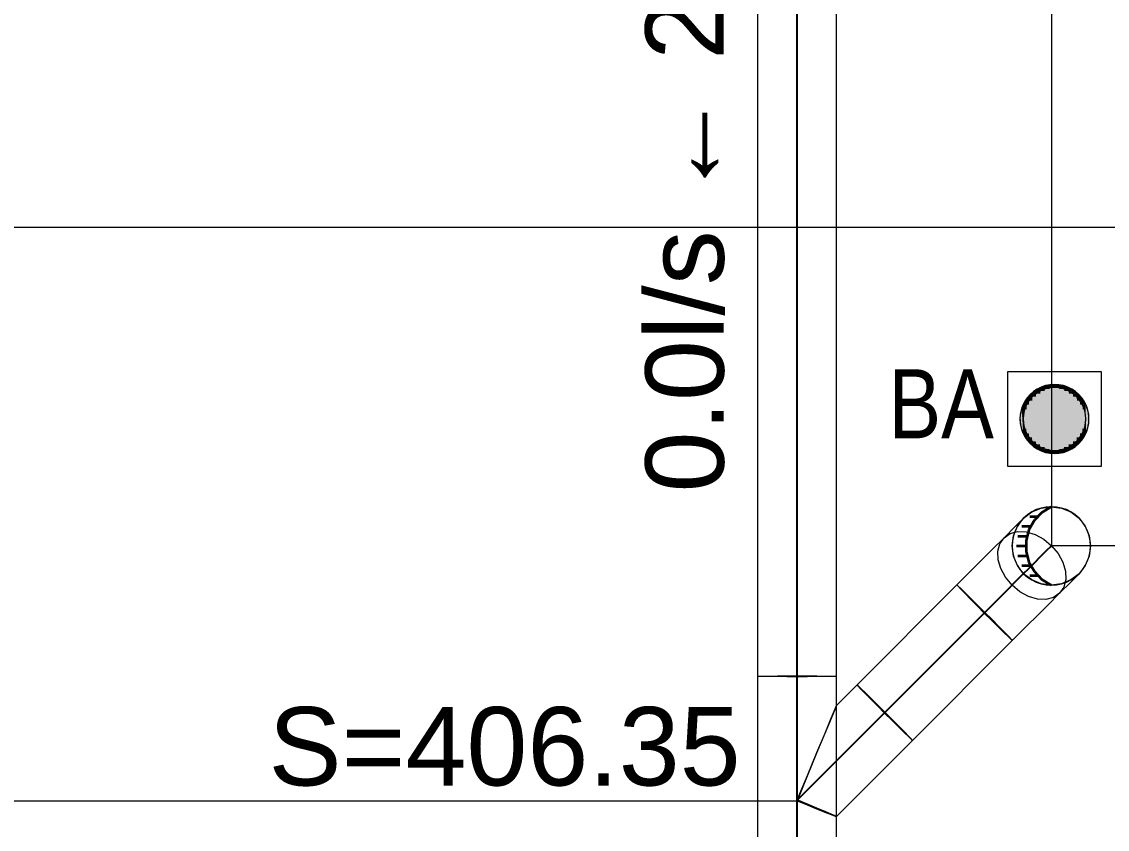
# Model space of a CAD drawing. Extents: x -1 to 1342, y -35 to 723.
# Drawn here: x 442.32 to 476.92, y 421.86 to 447.58 of the extents above; entities that cross this region are included whole.
import ezdxf
from ezdxf.lldxf.tags import DXFTag

# ---------------------------------------------------------------- set-up
doc = ezdxf.new("R2010")
doc.units = 0
doc.layers.get('0').update_dxf_attribs({"lineweight": 18})
for name, color, linetype, lineweight in [('-1._UG_3_027 Oberhalb Neu', 7, 'Continuous', 25), ('-1._UG_3_320 Sanitär Neu', 7, 'Continuous', 25), ('-1._UG_3_322 Sanitär Beschriftung', 7, 'Continuous', 25)]:
    doc.layers.add(name, color=color, linetype=linetype, lineweight=lineweight)
for name, color, linetype, lineweight, true_color in [('S_Schmutzwasser', 7, 'Continuous', 18, 0xcc6600), ('S_Schmutzwasser@DELETE-EINSTRICH', 7, 'Continuous', 18, 0xcc6600), ('S_T_Text_Grundleitungen', 2, 'Continuous', 18, 0xffff00), ('X_Mass', 7, 'Continuous', 18, 0x0080ff)]:
    doc.layers.add(name, color=color, linetype=linetype, lineweight=lineweight, true_color=true_color)
doc.styles.get("Standard").update_dxf_attribs({"font": 'arial.ttf'})
tags = doc.linetypes.add('Strichpunkt 6_2_2mm Schnitt', pattern=[0.5, 0.3, -0.1, 0, -0.1]).pattern_tags.tags
tags[10:11] = [DXFTag(74, 4), DXFTag(75, 0), DXFTag(340, '0'), DXFTag(46, 1.0), DXFTag(50, 0.0), DXFTag(44, 0.0), DXFTag(45, 0.0)]
tags[8:9] = [DXFTag(74, 4), DXFTag(75, 0), DXFTag(340, '0'), DXFTag(46, 1.0), DXFTag(50, 0.0), DXFTag(44, 0.0), DXFTag(45, 0.0)]
tags[6:7] = [DXFTag(74, 4), DXFTag(75, 0), DXFTag(340, '0'), DXFTag(46, 1.0), DXFTag(50, 0.0), DXFTag(44, 0.0), DXFTag(45, 0.0)]
tags[4:5] = [DXFTag(74, 4), DXFTag(75, 0), DXFTag(340, '0'), DXFTag(46, 1.0), DXFTag(50, 0.0), DXFTag(44, 0.0), DXFTag(45, 0.0)]
tags = doc.linetypes.add('STRICHPUNKT2', pattern=[12.7, 6.35, -3.175, 0, -3.175]).pattern_tags.tags
tags[10:11] = [DXFTag(74, 4), DXFTag(75, 0), DXFTag(340, '0'), DXFTag(46, 0.0), DXFTag(50, 0.0), DXFTag(44, 0.0), DXFTag(45, 0.0)]
tags[8:9] = [DXFTag(74, 4), DXFTag(75, 0), DXFTag(340, '0'), DXFTag(46, 0.0), DXFTag(50, 0.0), DXFTag(44, 0.0), DXFTag(45, 0.0)]
tags[6:7] = [DXFTag(74, 4), DXFTag(75, 0), DXFTag(340, '0'), DXFTag(46, 0.0), DXFTag(50, 0.0), DXFTag(44, 0.0), DXFTag(45, 0.0)]
tags[4:5] = [DXFTag(74, 4), DXFTag(75, 0), DXFTag(340, '0'), DXFTag(46, 0.0), DXFTag(50, 0.0), DXFTag(44, 0.0), DXFTag(45, 0.0)]

# ---------------------------------------------------------------- blocks, each defined once
blk = doc.blocks.new('WC mit 9_0 l Spülwassermenge-A0SKLQHBLL', base_point=(473.891, 429.636))
at = {"color": 0, "linetype": 'ByBlock', "lineweight": -2, "ltscale": 0.18}
for p, q in [((474.38, 431.877), (474.257, 431.77)), ((474.516, 431.968), (474.38, 431.877)), ((474.663, 432.041), (474.516, 431.968)), ((474.818, 432.093), (474.663, 432.041)), ((474.978, 432.125), (474.818, 432.093)), ((475.141, 432.136), (474.978, 432.125)), ((475.304, 432.125), (475.141, 432.136)), ((475.465, 432.093), (475.304, 432.125)), ((475.62, 432.041), (475.465, 432.093)), ((475.766, 431.968), (475.62, 432.041)), ((475.902, 431.877), (475.766, 431.968)), ((476.025, 431.77), (475.902, 431.877)), ((474.059, 431.511), (473.986, 431.364)), ((474.15, 431.647), (474.059, 431.511)), ((474.257, 431.77), (474.15, 431.647)), ((476.133, 431.647), (476.025, 431.77)), ((476.224, 431.511), (476.133, 431.647)), ((476.296, 431.364), (476.224, 431.511)), ((473.934, 431.209), (473.902, 431.049)), ((473.986, 431.364), (473.934, 431.209)), ((476.349, 431.209), (476.296, 431.364)), ((476.381, 431.049), (476.349, 431.209)), ((473.902, 431.049), (473.891, 430.886)), ((473.891, 430.886), (473.902, 430.723)), ((476.391, 430.886), (476.381, 431.049)), ((476.381, 430.723), (476.391, 430.886)), ((473.902, 430.723), (473.934, 430.562)), ((473.934, 430.562), (473.986, 430.407)), ((476.296, 430.407), (476.349, 430.562)), ((476.349, 430.562), (476.381, 430.723)), ((473.986, 430.407), (474.059, 430.261)), ((474.059, 430.261), (474.15, 430.125)), ((474.15, 430.125), (474.257, 430.002)), ((476.025, 430.002), (476.133, 430.125)), ((476.133, 430.125), (476.224, 430.261)), ((476.224, 430.261), (476.296, 430.407)), ((474.257, 430.002), (474.38, 429.894)), ((474.38, 429.894), (474.516, 429.803)), ((474.516, 429.803), (474.663, 429.731)), ((475.62, 429.731), (475.766, 429.803)), ((475.766, 429.803), (475.902, 429.894)), ((475.902, 429.894), (476.025, 430.002)), ((474.663, 429.731), (474.818, 429.678)), ((474.818, 429.678), (474.978, 429.646)), ((474.978, 429.646), (475.141, 429.636)), ((475.141, 429.636), (475.304, 429.646)), ((475.304, 429.646), (475.465, 429.678)), ((475.465, 429.678), (475.62, 429.731))]:
    blk.add_line(p, q, dxfattribs=at)
blk = doc.blocks.new('Abwasserleitung-A0SKLQK5LL', base_point=(467.04, 422.785))
at = {"color": 0, "linetype": 'ByBlock', "lineweight": -2, "ltscale": 0.18}
blk.add_line((474.257, 430.002), (467.04, 422.785), dxfattribs=at)
blk = doc.blocks.new('Abwasserleitung-A0SKLQMLLL', base_point=(467.04, 422.785))
at = {"color": 0, "linetype": 'ByBlock', "lineweight": -2, "ltscale": 0.18}
blk.add_line((467.04, 471.778), (467.04, 422.785), dxfattribs=at)
blk = doc.blocks.new('Abwasserleitung-A0SKLQMNLL', base_point=(467.04, 387.127))
at = {"color": 0, "linetype": 'ByBlock', "lineweight": -2, "ltscale": 0.18}
blk.add_line((467.04, 422.785), (467.04, 387.127), dxfattribs=at)
blk = doc.blocks.new('Distributor Abwasserleitung-A0SKLQMPLL', base_point=(466.665, 422.035))
at = {"color": 0, "lineweight": 13}
blk.add_line((467.04, 422.785), (467.04, 422.785), dxfattribs=at)
blk = doc.blocks.new('Abzweig 45°-A0SKLQOHLL', base_point=(465.79, 420.822))
at = {"color": 0, "linetype": 'ByBlock', "lineweight": -2, "ltscale": 0.18}
for p, q in [((465.79, 426.735), (465.834, 426.738)), ((465.831, 426.731), (465.79, 426.735)), ((465.79, 420.835), (465.79, 426.734)), ((465.955, 426.728), (465.831, 426.731)), ((465.834, 426.738), (465.96, 426.741)), ((466.153, 426.726), (465.955, 426.728)), ((465.96, 426.741), (466.16, 426.743)), ((466.411, 426.724), (466.153, 426.726)), ((466.16, 426.743), (466.42, 426.745)), ((466.712, 426.722), (466.411, 426.724)), ((466.42, 426.745), (466.722, 426.747)), ((467.035, 426.722), (466.712, 426.722)), ((466.722, 426.747), (467.045, 426.747)), ((467.359, 426.722), (467.035, 426.722)), ((467.045, 426.747), (467.369, 426.747)), ((467.661, 426.724), (467.359, 426.722)), ((467.369, 426.747), (467.67, 426.745)), ((467.92, 426.726), (467.661, 426.724)), ((467.67, 426.745), (467.928, 426.743)), ((468.12, 426.728), (467.92, 426.726)), ((467.928, 426.743), (468.125, 426.741)), ((468.246, 426.731), (468.12, 426.728)), ((468.125, 426.741), (468.249, 426.738)), ((468.29, 426.734), (468.246, 426.731)), ((468.249, 426.738), (468.29, 426.734)), ((468.29, 420.835), (468.29, 426.734)), ((468.29, 425.802), (468.949, 426.461)), ((468.949, 426.461), (468.978, 426.428)), ((468.981, 426.434), (468.949, 426.461)), ((468.978, 426.428), (469.065, 426.337)), ((469.07, 426.349), (468.981, 426.434)), ((469.065, 426.337), (469.205, 426.194)), ((469.212, 426.211), (469.07, 426.349)), ((469.205, 426.194), (469.387, 426.009)), ((469.396, 426.03), (469.212, 426.211)), ((469.387, 426.009), (469.599, 425.794)), ((469.609, 425.818), (469.396, 426.03)), ((468.246, 425.696), (468.12, 425.392)), ((468.125, 425.404), (468.249, 425.703)), ((468.29, 425.802), (468.246, 425.696)), ((468.249, 425.703), (468.29, 425.802)), ((469.599, 425.794), (469.828, 425.565)), ((469.838, 425.59), (469.609, 425.818)), ((468.12, 425.392), (467.92, 424.91)), ((467.928, 424.927), (468.125, 425.404)), ((469.828, 425.565), (470.057, 425.337)), ((470.067, 425.361), (469.838, 425.59)), ((470.057, 425.337), (470.271, 425.125)), ((470.28, 425.146), (470.067, 425.361)), ((467.92, 424.91), (467.661, 424.283)), ((467.67, 424.304), (467.928, 424.927)), ((470.271, 425.125), (470.455, 424.944)), ((470.462, 424.961), (470.28, 425.146)), ((470.455, 424.944), (470.596, 424.806)), ((470.601, 424.818), (470.462, 424.961)), ((468.29, 422.267), (470.717, 424.694)), ((470.596, 424.806), (470.686, 424.72)), ((470.688, 424.727), (470.601, 424.818)), ((470.686, 424.72), (470.717, 424.694)), ((470.717, 424.694), (470.688, 424.727)), ((467.661, 424.283), (467.359, 423.554)), ((467.369, 423.578), (467.67, 424.304)), ((467.359, 423.554), (467.035, 422.772)), ((467.045, 422.797), (467.369, 423.578)), ((467.035, 422.772), (467.359, 422.639)), ((467.369, 422.663), (467.045, 422.797)), ((467.359, 422.639), (467.661, 422.515)), ((467.67, 422.537), (467.369, 422.663)), ((467.661, 422.515), (467.92, 422.41)), ((467.928, 422.427), (467.67, 422.537)), ((467.92, 422.41), (468.12, 422.33)), ((468.125, 422.343), (467.928, 422.427)), ((468.12, 422.33), (468.246, 422.281)), ((468.249, 422.288), (468.125, 422.343)), ((468.246, 422.281), (468.29, 422.267)), ((468.29, 422.267), (468.249, 422.288)), ((465.79, 420.835), (465.834, 420.838)), ((465.831, 420.832), (465.79, 420.835)), ((465.955, 420.829), (465.831, 420.832)), ((465.834, 420.838), (465.96, 420.841)), ((466.153, 420.826), (465.955, 420.829)), ((465.96, 420.841), (466.16, 420.844)), ((466.411, 420.824), (466.153, 420.826)), ((466.16, 420.844), (466.42, 420.846)), ((466.712, 420.823), (466.411, 420.824)), ((466.42, 420.846), (466.722, 420.847)), ((467.035, 420.822), (466.712, 420.823)), ((466.722, 420.847), (467.045, 420.847)), ((467.359, 420.823), (467.035, 420.822)), ((467.045, 420.847), (467.369, 420.847)), ((467.661, 420.824), (467.359, 420.823)), ((467.369, 420.847), (467.67, 420.846)), ((467.92, 420.826), (467.661, 420.824)), ((467.67, 420.846), (467.928, 420.844)), ((468.12, 420.828), (467.92, 420.826)), ((467.928, 420.844), (468.125, 420.841)), ((468.246, 420.831), (468.12, 420.828)), ((468.125, 420.841), (468.249, 420.838)), ((468.29, 420.835), (468.246, 420.831)), ((468.249, 420.838), (468.29, 420.835))]:
    blk.add_line(p, q, dxfattribs=at)
at = {"color": 0, "linetype": 'STRICHPUNKT2', "lineweight": 25, "ltscale": 0.25}
for p, q in [((467.04, 420.835), (467.04, 426.734)), ((467.04, 422.785), (469.833, 425.577))]:
    blk.add_line(p, q, dxfattribs=at)
blk = doc.blocks.new('Rohr-A0SKLQOJLL', base_point=(465.79, 426.722))
at = {"color": 0, "linetype": 'ByBlock', "lineweight": -2, "ltscale": 0.18}
for p, q in [((465.79, 470.019), (465.833, 470.023)), ((465.833, 470.016), (465.79, 470.019)), ((465.79, 426.734), (465.79, 470.019)), ((465.833, 470.023), (465.958, 470.026)), ((465.958, 470.013), (465.833, 470.016)), ((465.958, 470.026), (466.156, 470.028)), ((466.156, 470.011), (465.958, 470.013)), ((466.156, 470.028), (466.415, 470.03)), ((466.415, 470.009), (466.156, 470.011)), ((466.415, 470.03), (466.717, 470.031)), ((466.717, 470.007), (466.415, 470.009)), ((466.717, 470.031), (467.04, 470.032)), ((467.04, 470.007), (466.717, 470.007)), ((467.04, 470.032), (467.364, 470.031)), ((467.364, 470.007), (467.04, 470.007)), ((467.364, 470.031), (467.665, 470.03)), ((467.665, 470.009), (467.364, 470.007)), ((467.665, 470.03), (467.924, 470.028)), ((467.924, 470.011), (467.665, 470.009)), ((467.924, 470.028), (468.123, 470.026)), ((468.123, 470.013), (467.924, 470.011)), ((468.123, 470.026), (468.248, 470.023)), ((468.248, 470.016), (468.123, 470.013)), ((468.248, 470.023), (468.29, 470.019)), ((468.29, 470.019), (468.248, 470.016)), ((468.29, 426.734), (468.29, 470.019)), ((465.79, 426.734), (465.833, 426.738)), ((465.833, 426.731), (465.79, 426.734)), ((465.833, 426.738), (465.958, 426.741)), ((465.958, 426.728), (465.833, 426.731)), ((465.958, 426.741), (466.156, 426.743)), ((466.156, 426.726), (465.958, 426.728)), ((466.156, 426.743), (466.415, 426.745)), ((466.415, 426.724), (466.156, 426.726)), ((466.415, 426.745), (466.717, 426.747)), ((466.717, 426.722), (466.415, 426.724)), ((466.717, 426.747), (467.04, 426.747)), ((467.04, 426.722), (466.717, 426.722)), ((467.04, 426.747), (467.364, 426.747)), ((467.364, 426.722), (467.04, 426.722)), ((467.364, 426.747), (467.665, 426.745)), ((467.665, 426.724), (467.364, 426.722)), ((467.665, 426.745), (467.924, 426.743)), ((467.924, 426.726), (467.665, 426.724)), ((467.924, 426.743), (468.123, 426.741)), ((468.123, 426.728), (467.924, 426.726)), ((468.123, 426.741), (468.248, 426.738)), ((468.248, 426.731), (468.123, 426.728)), ((468.248, 426.738), (468.29, 426.734)), ((468.29, 426.734), (468.248, 426.731))]:
    blk.add_line(p, q, dxfattribs=at)
at = {"color": 0, "linetype": 'STRICHPUNKT2', "lineweight": 25, "ltscale": 0.25}
blk.add_line((467.04, 426.734), (467.04, 470.019), dxfattribs=at)
blk = doc.blocks.new('Rohr-A0SKLQOLLL', base_point=(468.949, 424.694))
at = {"color": 0, "linetype": 'ByBlock', "lineweight": -2, "ltscale": 0.18}
for p, q in [((468.949, 426.461), (472.13, 429.642)), ((472.158, 429.61), (472.13, 429.642)), ((472.13, 429.642), (472.162, 429.614)), ((472.244, 429.519), (472.158, 429.61)), ((472.162, 429.614), (472.253, 429.528)), ((472.382, 429.377), (472.244, 429.519)), ((472.253, 429.528), (472.395, 429.389)), ((472.564, 429.192), (472.382, 429.377)), ((472.395, 429.389), (472.579, 429.208)), ((472.776, 428.978), (472.564, 429.192)), ((472.579, 429.208), (472.793, 428.995)), ((473.005, 428.749), (472.776, 428.978)), ((472.793, 428.995), (473.023, 428.767)), ((473.234, 428.521), (473.005, 428.749)), ((473.023, 428.767), (473.251, 428.538)), ((473.448, 428.309), (473.234, 428.521)), ((473.251, 428.538), (473.463, 428.324)), ((473.632, 428.127), (473.448, 428.309)), ((473.463, 428.324), (473.645, 428.139)), ((473.775, 427.988), (473.632, 428.127)), ((473.645, 428.139), (473.784, 427.997)), ((470.717, 424.694), (473.898, 427.874)), ((473.865, 427.902), (473.775, 427.988)), ((473.784, 427.997), (473.87, 427.907)), ((473.898, 427.874), (473.865, 427.902)), ((473.87, 427.907), (473.898, 427.874)), ((468.977, 426.429), (468.949, 426.461)), ((468.949, 426.461), (468.982, 426.434)), ((469.063, 426.339), (468.977, 426.429)), ((468.982, 426.434), (469.072, 426.347)), ((469.202, 426.196), (469.063, 426.339)), ((469.072, 426.347), (469.214, 426.209)), ((469.384, 426.012), (469.202, 426.196)), ((469.214, 426.209), (469.399, 426.027)), ((469.596, 425.798), (469.384, 426.012)), ((469.399, 426.027), (469.613, 425.815)), ((469.824, 425.569), (469.596, 425.798)), ((469.613, 425.815), (469.842, 425.586)), ((470.053, 425.34), (469.824, 425.569)), ((469.842, 425.586), (470.071, 425.357)), ((470.268, 425.128), (470.053, 425.34)), ((470.071, 425.357), (470.283, 425.143)), ((470.452, 424.946), (470.268, 425.128)), ((470.283, 425.143), (470.465, 424.959)), ((470.594, 424.808), (470.452, 424.946)), ((470.465, 424.959), (470.603, 424.816)), ((470.685, 424.721), (470.594, 424.808)), ((470.603, 424.816), (470.689, 424.726)), ((470.717, 424.694), (470.685, 424.721)), ((470.689, 424.726), (470.717, 424.694))]:
    blk.add_line(p, q, dxfattribs=at)
at = {"color": 0, "linetype": 'STRICHPUNKT2', "lineweight": 25, "ltscale": 0.25}
blk.add_line((469.833, 425.577), (473.014, 428.758), dxfattribs=at)
blk = doc.blocks.new('Bogen 45°-A0SKLQP9LL', base_point=(472.13, 427.874))
at = {"color": 0, "linetype": 'ByBlock', "lineweight": -2, "ltscale": 0.18}
for p, q in [((473.27, 430.782), (473.636, 431.148)), ((473.503, 430.955), (473.636, 431.148)), ((473.636, 431.148), (473.828, 431.28)), ((473.828, 431.28), (474.068, 431.344)), ((474.068, 431.344), (474.339, 431.333)), ((474.339, 431.333), (474.622, 431.25)), ((474.622, 431.25), (474.898, 431.1)), ((473.44, 430.715), (473.503, 430.955)), ((474.898, 431.1), (475.148, 430.892)), ((475.148, 430.892), (475.355, 430.642)), ((472.877, 430.39), (473.088, 430.601)), ((473.088, 430.601), (473.27, 430.782)), ((473.45, 430.445), (473.44, 430.715)), ((475.355, 430.642), (475.505, 430.366)), ((472.13, 429.642), (472.65, 430.162)), ((472.65, 430.162), (472.877, 430.39)), ((473.534, 430.162), (473.45, 430.445)), ((473.684, 429.886), (473.534, 430.162)), ((475.505, 430.366), (475.589, 430.083)), ((473.891, 429.636), (473.684, 429.886)), ((475.599, 429.813), (475.536, 429.573)), ((475.589, 430.083), (475.599, 429.813)), ((472.158, 429.61), (472.13, 429.642)), ((472.13, 429.642), (472.162, 429.614)), ((472.244, 429.519), (472.158, 429.61)), ((472.162, 429.614), (472.253, 429.528)), ((472.382, 429.377), (472.244, 429.519)), ((472.253, 429.528), (472.395, 429.389)), ((474.142, 429.429), (473.891, 429.636)), ((474.418, 429.278), (474.142, 429.429)), ((475.536, 429.573), (475.403, 429.38)), ((472.564, 429.192), (472.382, 429.377)), ((472.395, 429.389), (472.579, 429.208)), ((472.776, 428.978), (472.564, 429.192)), ((472.579, 429.208), (472.793, 428.995)), ((474.7, 429.195), (474.418, 429.278)), ((474.971, 429.184), (474.7, 429.195)), ((475.211, 429.248), (474.971, 429.184)), ((475.037, 429.014), (475.403, 429.38)), ((475.403, 429.38), (475.211, 429.248)), ((473.005, 428.749), (472.776, 428.978)), ((472.793, 428.995), (473.023, 428.767)), ((473.234, 428.521), (473.005, 428.749)), ((473.023, 428.767), (473.251, 428.538)), ((474.645, 428.622), (474.856, 428.833)), ((474.856, 428.833), (475.037, 429.014)), ((473.448, 428.309), (473.234, 428.521)), ((473.251, 428.538), (473.463, 428.324)), ((473.898, 427.874), (474.418, 428.395)), ((474.418, 428.395), (474.645, 428.622)), ((473.632, 428.127), (473.448, 428.309)), ((473.463, 428.324), (473.645, 428.139)), ((473.775, 427.988), (473.632, 428.127)), ((473.645, 428.139), (473.784, 427.997)), ((473.865, 427.902), (473.775, 427.988)), ((473.784, 427.997), (473.87, 427.907)), ((473.898, 427.874), (473.865, 427.902)), ((473.87, 427.907), (473.898, 427.874))]:
    blk.add_line(p, q, dxfattribs=at)
at = {"color": 0, "linetype": 'STRICHPUNKT2', "lineweight": 25, "ltscale": 0.25}
for p, q in [((474.153, 429.898), (474.52, 430.264)), ((473.972, 429.717), (474.153, 429.898)), ((473.534, 429.279), (473.761, 429.506)), ((473.761, 429.506), (473.972, 429.717)), ((473.014, 428.758), (473.534, 429.279))]:
    blk.add_line(p, q, dxfattribs=at)
blk = doc.blocks.new('Bogen 45°-A0SKLQPBLL', base_point=(473.44, 429.184))
at = {"color": 0, "linetype": 'ByBlock', "lineweight": -2, "ltscale": 0.18}
for p, q in [((474.257, 431.77), (474.516, 431.968)), ((474.516, 431.968), (474.818, 432.093)), ((474.818, 432.093), (475.141, 432.136)), ((475.141, 432.136), (475.465, 432.093)), ((475.465, 432.093), (475.766, 431.968)), ((475.766, 431.968), (476.025, 431.77)), ((473.636, 431.148), (474.002, 431.514)), ((473.934, 431.209), (474.059, 431.511)), ((474.002, 431.514), (474.141, 431.653)), ((474.059, 431.511), (474.257, 431.77)), ((474.141, 431.653), (474.228, 431.74)), ((474.228, 431.74), (474.257, 431.77)), ((476.025, 431.77), (476.224, 431.511)), ((476.224, 431.511), (476.349, 431.209)), ((473.503, 430.955), (473.636, 431.148)), ((473.636, 431.148), (473.828, 431.28)), ((473.828, 431.28), (474.068, 431.343)), ((473.891, 430.886), (473.934, 431.209)), ((474.068, 431.343), (474.339, 431.333)), ((474.339, 431.333), (474.621, 431.25)), ((474.621, 431.25), (474.897, 431.099)), ((476.349, 431.209), (476.391, 430.886)), ((473.44, 430.715), (473.503, 430.955)), ((473.934, 430.562), (473.891, 430.886)), ((474.897, 431.099), (475.148, 430.892)), ((475.148, 430.892), (475.355, 430.642)), ((476.391, 430.886), (476.349, 430.562)), ((473.45, 430.445), (473.44, 430.715)), ((474.059, 430.261), (473.934, 430.562)), ((475.355, 430.642), (475.505, 430.366)), ((476.349, 430.562), (476.224, 430.261)), ((473.534, 430.162), (473.45, 430.445)), ((473.684, 429.886), (473.534, 430.162)), ((474.257, 430.002), (474.059, 430.261)), ((475.505, 430.366), (475.589, 430.083)), ((476.224, 430.261), (476.025, 430.002)), ((473.891, 429.636), (473.684, 429.886)), ((474.516, 429.803), (474.257, 430.002)), ((474.818, 429.678), (474.516, 429.803)), ((475.766, 429.803), (475.465, 429.678)), ((475.599, 429.812), (475.536, 429.573)), ((475.589, 430.083), (475.599, 429.812)), ((476.025, 430.002), (475.766, 429.803)), ((475.769, 429.746), (475.908, 429.885)), ((475.908, 429.885), (475.995, 429.972)), ((475.995, 429.972), (476.025, 430.002)), ((474.141, 429.428), (473.891, 429.636)), ((474.417, 429.278), (474.141, 429.428)), ((475.141, 429.636), (474.818, 429.678)), ((475.465, 429.678), (475.141, 429.636)), ((475.403, 429.38), (475.769, 429.746)), ((475.536, 429.573), (475.403, 429.38)), ((474.7, 429.195), (474.417, 429.278)), ((474.971, 429.184), (474.7, 429.195)), ((475.211, 429.248), (474.971, 429.184)), ((475.403, 429.38), (475.211, 429.248))]:
    blk.add_line(p, q, dxfattribs=at)
at = {"color": 0, "lineweight": 35}
for p, q in [((474.843, 431.954), (474.6, 431.703)), ((475.141, 432.136), (474.843, 431.954)), ((474.199, 431.511), (474.48, 431.511)), ((474.6, 431.703), (474.429, 431.399)), ((474.455, 431.823), (474.701, 431.823)), ((474.072, 431.198), (474.365, 431.198)), ((474.429, 431.399), (474.34, 431.061)), ((474.032, 430.886), (474.329, 430.886)), ((474.34, 431.061), (474.34, 430.711)), ((474.072, 430.573), (474.365, 430.573)), ((474.34, 430.711), (474.429, 430.373)), ((474.199, 430.261), (474.48, 430.261)), ((474.429, 430.373), (474.6, 430.069)), ((474.455, 429.948), (474.701, 429.948)), ((474.6, 430.069), (474.843, 429.817)), ((474.843, 429.817), (475.141, 429.636))]:
    blk.add_line(p, q, dxfattribs=at)
at = {"color": 0, "linetype": 'STRICHPUNKT2', "lineweight": 25, "ltscale": 0.25}
for p, q in [((475.024, 430.769), (475.112, 430.856)), ((475.112, 430.856), (475.141, 430.886)), ((475.141, 430.886), (475.141, 430.886)), ((474.519, 430.264), (474.886, 430.63)), ((474.886, 430.63), (475.024, 430.769))]:
    blk.add_line(p, q, dxfattribs=at)
blk = doc.blocks.new('Maß-A0SKLQPHLL', base_point=(181.65, 389.956))
at = {"color": 0, "linetype": 'ByBlock', "lineweight": -2, "ltscale": 0.18}
blk.add_line((475.148, 516.628), (475.148, 430.892), dxfattribs=at)
blk = doc.blocks.new('Maß-A0SKLQPLLL', base_point=(467.04, 245.299))
at = {"color": 0, "linetype": 'ByBlock', "lineweight": -2, "ltscale": 0.18}
blk.add_line((600.141, 430.892), (475.148, 430.892), dxfattribs=at)
blk = doc.blocks.new('Maß-A0SKLQPTLL', base_point=(433.808, 293.584))
at = {"color": 0, "linetype": 'ByBlock', "lineweight": -2, "ltscale": 0.18}
blk.add_line((435.141, 422.772), (467.035, 422.772), dxfattribs=at)
blk = doc.blocks.new('Referenz-A0SKLQRXLL', base_point=(5, 5))
at = {"layer": '-1._UG_3_027 Oberhalb Neu', "color": 0, "linetype": 'Strichpunkt 6_2_2mm Schnitt', "lineweight": 13, "ltscale": 16.9}
blk.add_line((721.341, 441.028), (284.841, 441.028), dxfattribs=at)
at = {"layer": '-1._UG_3_320 Sanitär Neu', "color": 0, "lineweight": 13}
for p, q in [((473.741, 436.428), (473.741, 433.428)), ((476.741, 436.428), (473.741, 436.428)), ((476.741, 433.428), (476.741, 436.428)), ((474.375, 435.428), (474.262, 435.428)), ((474.375, 434.428), (474.262, 434.428)), ((473.741, 433.428), (476.741, 433.428))]:
    blk.add_line(p, q, dxfattribs=at)
at = {"layer": '-1._UG_3_320 Sanitär Neu', "color": 0, "linetype": 'Continuous', "lineweight": 13, "ltscale": 16.9}
for p, q in [((474.957, 435.991), (474.82, 435.944)), ((475.098, 436.019), (474.957, 435.991)), ((475.241, 436.028), (475.098, 436.019)), ((475.385, 436.019), (475.241, 436.028)), ((475.526, 435.991), (475.385, 436.019)), ((475.662, 435.944), (475.526, 435.991)), ((474.463, 435.706), (474.369, 435.598)), ((474.572, 435.801), (474.463, 435.706)), ((474.633, 435.722), (474.534, 435.635)), ((474.691, 435.881), (474.572, 435.801)), ((474.741, 435.794), (474.633, 435.722)), ((474.82, 435.944), (474.691, 435.881)), ((474.859, 435.852), (474.741, 435.794)), ((474.982, 435.894), (474.859, 435.852)), ((475.111, 435.92), (474.982, 435.894)), ((475.241, 435.928), (475.111, 435.92)), ((475.372, 435.92), (475.241, 435.928)), ((475.5, 435.894), (475.372, 435.92)), ((475.624, 435.852), (475.5, 435.894)), ((475.741, 435.794), (475.624, 435.852)), ((475.791, 435.881), (475.662, 435.944)), ((475.85, 435.722), (475.741, 435.794)), ((475.911, 435.801), (475.791, 435.881)), ((475.948, 435.635), (475.85, 435.722)), ((476.019, 435.706), (475.911, 435.801)), ((476.114, 435.598), (476.019, 435.706)), ((474.225, 435.349), (474.179, 435.213)), ((474.289, 435.478), (474.225, 435.349)), ((474.317, 435.311), (474.275, 435.187)), ((474.369, 435.598), (474.289, 435.478)), ((474.375, 435.428), (474.317, 435.311)), ((474.448, 435.537), (474.375, 435.428)), ((474.534, 435.635), (474.448, 435.537)), ((476.035, 435.537), (475.948, 435.635)), ((476.107, 435.428), (476.035, 435.537)), ((476.165, 435.311), (476.107, 435.428)), ((476.194, 435.478), (476.114, 435.598)), ((476.207, 435.187), (476.165, 435.311)), ((476.258, 435.349), (476.194, 435.478)), ((476.304, 435.213), (476.258, 435.349)), ((474.151, 435.072), (474.141, 434.928)), ((474.179, 435.213), (474.151, 435.072)), ((474.25, 435.059), (474.241, 434.928)), ((474.275, 435.187), (474.25, 435.059)), ((476.233, 435.059), (476.207, 435.187)), ((476.241, 434.928), (476.233, 435.059)), ((476.332, 435.072), (476.304, 435.213)), ((476.341, 434.928), (476.332, 435.072)), ((474.141, 434.928), (474.151, 434.785)), ((474.151, 434.785), (474.179, 434.644)), ((474.179, 434.644), (474.225, 434.507)), ((474.241, 434.928), (474.25, 434.798)), ((474.25, 434.798), (474.275, 434.669)), ((474.275, 434.669), (474.317, 434.546)), ((476.165, 434.546), (476.207, 434.669)), ((476.207, 434.669), (476.233, 434.798)), ((476.233, 434.798), (476.241, 434.928)), ((476.258, 434.507), (476.304, 434.644)), ((476.304, 434.644), (476.332, 434.785)), ((476.332, 434.785), (476.341, 434.928)), ((474.225, 434.507), (474.289, 434.378)), ((474.289, 434.378), (474.369, 434.259)), ((474.317, 434.546), (474.375, 434.428)), ((474.369, 434.259), (474.463, 434.15)), ((474.375, 434.428), (474.448, 434.319)), ((474.448, 434.319), (474.534, 434.221)), ((475.948, 434.221), (476.035, 434.319)), ((476.019, 434.15), (476.114, 434.259)), ((476.035, 434.319), (476.107, 434.428)), ((476.107, 434.428), (476.165, 434.546)), ((476.114, 434.259), (476.194, 434.378)), ((476.194, 434.378), (476.258, 434.507)), ((474.463, 434.15), (474.572, 434.056)), ((474.534, 434.221), (474.633, 434.135)), ((474.572, 434.056), (474.691, 433.976)), ((474.633, 434.135), (474.741, 434.062)), ((474.691, 433.976), (474.82, 433.912)), ((474.741, 434.062), (474.859, 434.004)), ((474.82, 433.912), (474.957, 433.866)), ((474.859, 434.004), (474.982, 433.962)), ((474.982, 433.962), (475.111, 433.937)), ((475.111, 433.937), (475.241, 433.928)), ((475.241, 433.928), (475.372, 433.937)), ((475.372, 433.937), (475.5, 433.962)), ((475.5, 433.962), (475.624, 434.004)), ((475.526, 433.866), (475.662, 433.912)), ((475.624, 434.004), (475.741, 434.062)), ((475.662, 433.912), (475.791, 433.976)), ((475.741, 434.062), (475.85, 434.135)), ((475.791, 433.976), (475.911, 434.056)), ((475.85, 434.135), (475.948, 434.221)), ((475.911, 434.056), (476.019, 434.15)), ((474.957, 433.866), (475.098, 433.838)), ((475.098, 433.838), (475.241, 433.828)), ((475.241, 433.828), (475.385, 433.838)), ((475.385, 433.838), (475.526, 433.866))]:
    blk.add_line(p, q, dxfattribs=at)
at = {"layer": '-1._UG_3_320 Sanitär Neu', "color": 0, "linetype": 'Continuous', "lineweight": 0, "ltscale": 0.0169}
for points in [[(474.901, 435.974), (474.932, 435.974), (474.932, 435.982)], [(474.932, 435.982), (475.069, 435.982), (475.069, 436.015)], [(474.932, 435.912), (475.069, 435.912), (474.932, 435.982)], [(475.069, 435.912), (475.069, 435.982), (474.932, 435.982)], [(475.069, 436.015), (475.085, 436.015), (475.085, 436.016)], [(475.069, 435.916), (475.085, 435.916), (475.069, 436.015)], [(475.085, 435.916), (475.085, 436.015), (475.069, 436.015)], [(475.085, 436.016), (475.241, 436.016), (475.241, 436.028)], [(475.085, 435.928), (475.241, 435.928), (475.085, 436.016)], [(475.241, 435.928), (475.241, 436.016), (475.085, 436.016)], [(475.241, 435.928), (475.381, 435.928), (475.241, 436.028)], [(475.258, 436.016), (475.398, 436.016), (475.241, 436.028)], [(475.398, 435.916), (475.398, 436.016), (475.258, 436.016)], [(475.398, 435.916), (475.413, 435.916), (475.398, 436.016)], [(475.398, 436.015), (475.413, 436.015), (475.398, 436.016)], [(475.413, 435.912), (475.413, 436.015), (475.398, 436.015)], [(475.413, 435.912), (475.517, 435.912), (475.413, 436.015)], [(475.447, 435.982), (475.55, 435.982), (475.413, 436.015)], [(475.55, 435.879), (475.55, 435.982), (475.447, 435.982)], [(475.55, 435.879), (475.578, 435.879), (475.55, 435.982)], [(475.552, 435.974), (475.581, 435.974), (475.55, 435.982)], [(474.351, 435.575), (474.432, 435.575), (474.432, 435.67)], [(474.432, 435.67), (474.463, 435.67), (474.463, 435.706)], [(474.432, 435.553), (474.463, 435.553), (474.432, 435.67)], [(474.463, 435.553), (474.463, 435.67), (474.432, 435.67)], [(474.463, 435.706), (474.534, 435.706), (474.534, 435.766)], [(474.463, 435.635), (474.534, 435.635), (474.463, 435.706)], [(474.534, 435.635), (474.534, 435.706), (474.463, 435.706)], [(474.534, 435.766), (474.595, 435.766), (474.595, 435.818)], [(474.534, 435.687), (474.595, 435.687), (474.534, 435.766)], [(474.595, 435.687), (474.595, 435.766), (474.534, 435.766)], [(474.534, 435.635), (474.654, 435.635), (474.654, 435.737)], [(474.534, 435.635), (474.595, 435.687), (474.534, 435.687)], [(474.595, 435.818), (474.654, 435.818), (474.654, 435.854)], [(474.595, 435.737), (474.654, 435.737), (474.595, 435.818)], [(474.654, 435.737), (474.654, 435.818), (474.595, 435.818)], [(474.595, 435.687), (474.654, 435.737), (474.595, 435.737)], [(474.654, 435.854), (474.742, 435.854), (474.742, 435.908)], [(474.654, 435.791), (474.742, 435.791), (474.654, 435.854)], [(474.742, 435.791), (474.742, 435.854), (474.654, 435.854)], [(474.654, 435.737), (474.787, 435.737), (474.787, 435.819)], [(474.654, 435.737), (474.742, 435.791), (474.654, 435.791)], [(474.654, 434.119), (474.781, 434.119), (474.654, 435.737)], [(474.787, 434.037), (474.787, 435.737), (474.654, 435.737)], [(474.742, 435.908), (474.787, 435.908), (474.787, 435.927)], [(474.742, 435.819), (474.787, 435.819), (474.742, 435.908)], [(474.787, 435.819), (474.787, 435.908), (474.742, 435.908)], [(474.742, 435.791), (474.787, 435.819), (474.742, 435.819)], [(474.787, 435.927), (474.901, 435.927), (474.901, 435.974)], [(474.787, 435.866), (474.901, 435.866), (474.787, 435.927)], [(474.901, 435.866), (474.901, 435.927), (474.787, 435.927)], [(474.787, 435.819), (474.932, 435.819), (474.932, 435.879)], [(474.787, 435.819), (474.901, 435.866), (474.787, 435.866)], [(474.787, 434.037), (474.928, 434.037), (474.787, 435.819)], [(474.932, 433.977), (474.932, 435.819), (474.787, 435.819)], [(474.901, 435.879), (474.932, 435.879), (474.901, 435.974)], [(474.932, 435.879), (474.932, 435.974), (474.901, 435.974)], [(474.901, 435.866), (474.932, 435.879), (474.901, 435.879)], [(474.932, 435.879), (475.085, 435.879), (475.085, 435.916)], [(474.932, 435.879), (475.069, 435.912), (474.932, 435.912)], [(474.932, 433.977), (475.082, 433.977), (474.932, 435.879)], [(475.085, 433.941), (475.085, 435.879), (474.932, 435.879)], [(475.069, 435.912), (475.085, 435.916), (475.069, 435.916)], [(475.085, 435.916), (475.241, 435.928), (475.085, 435.928)], [(475.085, 435.916), (475.241, 435.916), (475.241, 435.928)], [(475.085, 433.941), (475.24, 433.941), (475.085, 435.916)], [(475.241, 433.928), (475.241, 435.916), (475.085, 435.916)], [(475.398, 435.916), (475.381, 435.928), (475.241, 435.928)], [(475.241, 433.941), (475.398, 433.941), (475.241, 435.928)], [(475.242, 435.916), (475.398, 435.916), (475.241, 435.928)], [(475.398, 433.941), (475.398, 435.916), (475.242, 435.916)], [(475.413, 435.912), (475.413, 435.916), (475.398, 435.916)], [(475.398, 433.977), (475.55, 433.977), (475.398, 435.916)], [(475.401, 435.879), (475.55, 435.879), (475.398, 435.916)], [(475.55, 433.977), (475.55, 435.879), (475.401, 435.879)], [(475.55, 435.879), (475.517, 435.912), (475.413, 435.912)], [(475.581, 435.866), (475.578, 435.879), (475.55, 435.879)], [(475.55, 434.037), (475.695, 434.037), (475.55, 435.879)], [(475.555, 435.819), (475.695, 435.819), (475.55, 435.879)], [(475.581, 435.866), (475.581, 435.974), (475.552, 435.974)], [(475.695, 434.037), (475.695, 435.819), (475.555, 435.819)], [(475.581, 435.866), (475.661, 435.866), (475.581, 435.974)], [(475.616, 435.927), (475.695, 435.927), (475.581, 435.974)], [(475.695, 435.819), (475.661, 435.866), (475.581, 435.866)], [(475.695, 435.819), (475.695, 435.927), (475.616, 435.927)], [(475.695, 435.819), (475.731, 435.819), (475.695, 435.927)], [(475.702, 435.908), (475.741, 435.908), (475.695, 435.927)], [(475.741, 435.791), (475.731, 435.819), (475.695, 435.819)], [(475.695, 434.119), (475.829, 434.119), (475.695, 435.819)], [(475.702, 435.737), (475.829, 435.737), (475.695, 435.819)], [(475.741, 435.791), (475.741, 435.908), (475.702, 435.908)], [(475.829, 434.119), (475.829, 435.737), (475.702, 435.737)], [(475.741, 435.791), (475.801, 435.791), (475.741, 435.908)], [(475.769, 435.854), (475.829, 435.854), (475.741, 435.908)], [(475.829, 435.737), (475.801, 435.791), (475.741, 435.791)], [(475.829, 435.737), (475.829, 435.854), (475.769, 435.854)], [(475.829, 435.737), (475.87, 435.737), (475.829, 435.854)], [(475.842, 435.818), (475.888, 435.818), (475.829, 435.854)], [(475.888, 435.687), (475.87, 435.737), (475.829, 435.737)], [(475.829, 434.221), (475.948, 434.221), (475.829, 435.737)], [(475.837, 435.635), (475.948, 435.635), (475.829, 435.737)], [(475.888, 435.687), (475.888, 435.818), (475.842, 435.818)], [(475.888, 435.687), (475.931, 435.687), (475.888, 435.818)], [(475.905, 435.766), (475.948, 435.766), (475.888, 435.818)], [(475.948, 435.635), (475.931, 435.687), (475.888, 435.687)], [(475.948, 435.635), (475.948, 435.766), (475.905, 435.766)], [(475.948, 435.635), (475.992, 435.635), (475.948, 435.766)], [(475.968, 435.706), (476.019, 435.706), (475.948, 435.766)], [(476.019, 435.553), (476.019, 435.706), (475.968, 435.706)], [(476.019, 435.553), (476.044, 435.553), (476.019, 435.706)], [(476.025, 435.67), (476.05, 435.67), (476.019, 435.706)], [(476.05, 435.516), (476.05, 435.67), (476.025, 435.67)], [(476.05, 435.516), (476.094, 435.516), (476.05, 435.67)], [(476.077, 435.575), (476.131, 435.575), (476.05, 435.67)], [(474.195, 435.269), (474.244, 435.269), (474.244, 435.386)], [(474.195, 435.268), (474.241, 435.268), (474.241, 435.38)], [(474.241, 435.38), (474.254, 435.38), (474.254, 435.409)], [(474.241, 435.085), (474.254, 435.085), (474.241, 435.38)], [(474.254, 435.085), (474.254, 435.38), (474.241, 435.38)], [(474.244, 435.386), (474.262, 435.386), (474.262, 435.428)], [(474.244, 435.118), (474.262, 435.118), (474.244, 435.386)], [(474.262, 435.118), (474.262, 435.386), (474.244, 435.386)], [(474.254, 435.409), (474.261, 435.409), (474.261, 435.428)], [(474.254, 435.116), (474.261, 435.116), (474.254, 435.409)], [(474.261, 435.116), (474.261, 435.409), (474.254, 435.409)], [(474.261, 435.428), (474.29, 435.428), (474.29, 435.475)], [(474.261, 435.237), (474.29, 435.237), (474.261, 435.428)], [(474.29, 435.237), (474.29, 435.428), (474.261, 435.428)], [(474.262, 435.151), (474.266, 435.151), (474.262, 435.428)], [(474.266, 435.151), (474.266, 435.428), (474.262, 435.428)], [(474.266, 435.294), (474.31, 435.294), (474.266, 435.428)], [(474.31, 435.294), (474.31, 435.428), (474.266, 435.428)], [(474.266, 435.151), (474.31, 435.294), (474.266, 435.294)], [(474.29, 435.475), (474.35, 435.475), (474.35, 435.573)], [(474.29, 435.382), (474.35, 435.382), (474.29, 435.475)], [(474.35, 435.382), (474.35, 435.475), (474.29, 435.475)], [(474.29, 435.237), (474.35, 435.382), (474.29, 435.382)], [(474.29, 435.237), (474.35, 435.237), (474.35, 435.382)], [(474.31, 435.294), (474.375, 435.428), (474.31, 435.428)], [(474.35, 435.573), (474.351, 435.573), (474.351, 435.575)], [(474.35, 435.384), (474.351, 435.384), (474.35, 435.573)], [(474.351, 435.384), (474.351, 435.573), (474.35, 435.573)], [(474.35, 435.382), (474.432, 435.382), (474.432, 435.516)], [(474.35, 435.382), (474.351, 435.384), (474.35, 435.384)], [(474.35, 434.474), (474.422, 434.474), (474.35, 435.382)], [(474.432, 434.34), (474.432, 435.382), (474.35, 435.382)], [(474.351, 435.516), (474.432, 435.516), (474.351, 435.575)], [(474.432, 435.516), (474.432, 435.575), (474.351, 435.575)], [(474.351, 435.384), (474.432, 435.516), (474.351, 435.516)], [(474.432, 435.516), (474.534, 435.516), (474.534, 435.635)], [(474.432, 435.516), (474.463, 435.553), (474.432, 435.553)], [(474.432, 434.34), (474.525, 434.34), (474.432, 435.516)], [(474.534, 434.221), (474.534, 435.516), (474.432, 435.516)], [(474.463, 435.553), (474.534, 435.635), (474.463, 435.635)], [(474.534, 434.221), (474.645, 434.221), (474.534, 435.635)], [(474.654, 434.119), (474.654, 435.635), (474.534, 435.635)], [(475.948, 434.221), (475.948, 435.635), (475.837, 435.635)], [(476.019, 435.553), (475.992, 435.635), (475.948, 435.635)], [(475.948, 434.34), (476.05, 434.34), (475.948, 435.635)], [(475.958, 435.516), (476.05, 435.516), (475.948, 435.635)], [(476.05, 434.34), (476.05, 435.516), (475.958, 435.516)], [(476.05, 435.516), (476.044, 435.553), (476.019, 435.553)], [(476.131, 435.384), (476.094, 435.516), (476.05, 435.516)], [(476.05, 434.474), (476.132, 434.474), (476.05, 435.516)], [(476.061, 435.382), (476.132, 435.382), (476.05, 435.516)], [(476.132, 434.474), (476.132, 435.382), (476.061, 435.382)], [(476.131, 435.384), (476.131, 435.575), (476.077, 435.575)], [(476.131, 435.384), (476.132, 435.384), (476.131, 435.575)], [(476.131, 435.573), (476.132, 435.573), (476.131, 435.575)], [(476.132, 435.382), (476.132, 435.573), (476.131, 435.573)], [(476.132, 435.382), (476.132, 435.384), (476.131, 435.384)], [(476.132, 435.382), (476.166, 435.382), (476.132, 435.573)], [(476.15, 435.475), (476.192, 435.475), (476.132, 435.573)], [(476.192, 435.237), (476.166, 435.382), (476.132, 435.382)], [(476.132, 434.619), (476.192, 434.619), (476.132, 435.382)], [(476.144, 435.237), (476.192, 435.237), (476.132, 435.382)], [(476.192, 435.237), (476.192, 435.475), (476.15, 435.475)], [(476.192, 435.237), (476.212, 435.237), (476.192, 435.475)], [(476.196, 435.428), (476.221, 435.428), (476.192, 435.475)], [(476.221, 435.116), (476.221, 435.428), (476.196, 435.428)], [(476.221, 435.116), (476.228, 435.116), (476.221, 435.428)], [(476.222, 435.409), (476.229, 435.409), (476.221, 435.428)], [(476.229, 435.085), (476.229, 435.409), (476.222, 435.409)], [(476.229, 435.085), (476.237, 435.085), (476.229, 435.409)], [(476.23, 435.38), (476.241, 435.38), (476.229, 435.409)], [(476.241, 434.928), (476.241, 435.38), (476.23, 435.38)], [(476.241, 434.588), (476.287, 434.588), (476.241, 435.38)], [(476.248, 435.268), (476.287, 435.268), (476.241, 435.38)], [(474.141, 434.928), (474.155, 434.928), (474.155, 435.101)], [(474.141, 434.928), (474.155, 434.928), (474.155, 435.1)], [(474.155, 435.101), (474.195, 435.101), (474.195, 435.269)], [(474.155, 435.1), (474.195, 435.1), (474.195, 435.268)], [(474.155, 434.756), (474.182, 434.756), (474.155, 435.101)], [(474.195, 434.588), (474.195, 435.101), (474.155, 435.101)], [(474.155, 434.756), (474.182, 434.756), (474.155, 435.1)], [(474.195, 434.588), (474.195, 435.1), (474.155, 435.1)], [(474.195, 434.588), (474.237, 434.588), (474.195, 435.269)], [(474.244, 435.003), (474.244, 435.269), (474.195, 435.269)], [(474.221, 434.853), (474.244, 434.853), (474.195, 435.269)], [(474.227, 435.003), (474.244, 435.003), (474.195, 435.269)], [(474.195, 434.588), (474.235, 434.588), (474.195, 435.268)], [(474.241, 434.477), (474.241, 435.268), (474.195, 435.268)], [(474.244, 434.853), (474.244, 435.003), (474.227, 435.003)], [(474.241, 434.928), (474.254, 435.085), (474.241, 435.085)], [(474.241, 434.928), (474.254, 434.928), (474.254, 435.085)], [(474.244, 435.003), (474.262, 435.118), (474.244, 435.118)], [(474.254, 435.085), (474.29, 435.085), (474.29, 435.237)], [(474.254, 435.085), (474.261, 435.116), (474.254, 435.116)], [(474.254, 434.772), (474.278, 434.772), (474.254, 435.085)], [(474.29, 434.619), (474.29, 435.085), (474.254, 435.085)], [(474.261, 435.116), (474.29, 435.237), (474.261, 435.237)], [(474.262, 435.118), (474.266, 435.151), (474.262, 435.151)], [(474.29, 434.619), (474.339, 434.619), (474.29, 435.237)], [(474.35, 434.474), (474.35, 435.237), (474.29, 435.237)], [(476.192, 434.619), (476.192, 435.237), (476.144, 435.237)], [(476.221, 435.116), (476.212, 435.237), (476.192, 435.237)], [(476.192, 434.772), (476.229, 434.772), (476.192, 435.237)], [(476.204, 435.085), (476.229, 435.085), (476.192, 435.237)], [(476.229, 434.772), (476.229, 435.085), (476.204, 435.085)], [(476.229, 435.085), (476.228, 435.116), (476.221, 435.116)], [(476.241, 434.928), (476.237, 435.085), (476.229, 435.085)], [(476.229, 434.928), (476.241, 434.928), (476.229, 435.085)], [(476.287, 434.588), (476.287, 435.268), (476.248, 435.268)], [(476.287, 434.756), (476.328, 434.756), (476.287, 435.268)], [(476.301, 435.1), (476.328, 435.1), (476.287, 435.268)], [(476.328, 434.756), (476.328, 435.1), (476.301, 435.1)], [(476.328, 434.928), (476.341, 434.928), (476.328, 435.1)], [(474.155, 434.756), (474.155, 434.928), (474.141, 434.928)], [(474.155, 434.756), (474.155, 434.928), (474.141, 434.928)], [(474.195, 434.588), (474.182, 434.756), (474.155, 434.756)], [(474.195, 434.588), (474.182, 434.756), (474.155, 434.756)], [(474.244, 434.47), (474.244, 434.853), (474.221, 434.853)], [(474.241, 434.477), (474.253, 434.477), (474.241, 434.928)], [(474.245, 434.772), (474.254, 434.772), (474.241, 434.928)], [(474.254, 434.772), (474.254, 434.928), (474.241, 434.928)], [(474.244, 434.47), (474.26, 434.47), (474.244, 434.853)], [(474.249, 434.738), (474.262, 434.738), (474.244, 434.853)], [(474.254, 434.447), (474.254, 434.772), (474.245, 434.772)], [(474.262, 434.428), (474.262, 434.738), (474.249, 434.738)], [(474.254, 434.447), (474.261, 434.447), (474.254, 434.772)], [(474.254, 434.74), (474.261, 434.74), (474.254, 434.772)], [(474.29, 434.619), (474.278, 434.772), (474.254, 434.772)], [(474.261, 434.429), (474.261, 434.74), (474.254, 434.74)], [(474.261, 434.429), (474.286, 434.429), (474.261, 434.74)], [(474.271, 434.619), (474.29, 434.619), (474.261, 434.74)], [(474.262, 434.428), (474.266, 434.428), (474.262, 434.738)], [(474.262, 434.706), (474.266, 434.706), (474.262, 434.738)], [(474.266, 434.428), (474.266, 434.706), (474.262, 434.706)], [(474.266, 434.428), (474.31, 434.428), (474.266, 434.706)], [(474.289, 434.563), (474.31, 434.563), (474.266, 434.706)], [(474.29, 434.381), (474.29, 434.619), (474.271, 434.619)], [(474.29, 434.381), (474.333, 434.381), (474.29, 434.619)], [(474.316, 434.474), (474.35, 434.474), (474.29, 434.619)], [(474.35, 434.474), (474.339, 434.619), (474.29, 434.619)], [(476.132, 434.474), (476.192, 434.474), (476.192, 434.619)], [(476.132, 434.474), (476.192, 434.619), (476.132, 434.619)], [(476.192, 434.619), (476.229, 434.772), (476.192, 434.772)], [(476.192, 434.619), (476.221, 434.619), (476.221, 434.74)], [(476.192, 434.429), (476.221, 434.429), (476.192, 434.619)], [(476.221, 434.429), (476.221, 434.619), (476.192, 434.619)], [(476.221, 434.74), (476.229, 434.74), (476.229, 434.772)], [(476.221, 434.447), (476.229, 434.447), (476.221, 434.74)], [(476.229, 434.447), (476.229, 434.74), (476.221, 434.74)], [(476.229, 434.772), (476.241, 434.772), (476.241, 434.928)], [(476.229, 434.772), (476.241, 434.928), (476.229, 434.928)], [(476.229, 434.477), (476.241, 434.477), (476.229, 434.772)], [(476.241, 434.477), (476.241, 434.772), (476.229, 434.772)], [(476.287, 434.588), (476.328, 434.756), (476.287, 434.756)], [(476.328, 434.756), (476.341, 434.928), (476.328, 434.928)], [(474.241, 434.477), (474.235, 434.588), (474.195, 434.588)], [(474.244, 434.47), (474.237, 434.588), (474.195, 434.588)], [(474.254, 434.447), (474.253, 434.477), (474.241, 434.477)], [(474.262, 434.428), (474.26, 434.47), (474.244, 434.47)], [(474.261, 434.429), (474.261, 434.447), (474.254, 434.447)], [(474.29, 434.381), (474.286, 434.429), (474.261, 434.429)], [(474.31, 434.428), (474.31, 434.563), (474.289, 434.563)], [(474.35, 434.283), (474.333, 434.381), (474.29, 434.381)], [(474.31, 434.428), (474.375, 434.428), (474.31, 434.563)], [(474.35, 434.283), (474.35, 434.474), (474.316, 434.474)], [(474.35, 434.283), (474.351, 434.283), (474.35, 434.474)], [(474.35, 434.472), (474.351, 434.472), (474.35, 434.474)], [(474.432, 434.34), (474.422, 434.474), (474.35, 434.474)], [(474.351, 434.282), (474.351, 434.472), (474.35, 434.472)], [(474.351, 434.282), (474.351, 434.283), (474.35, 434.283)], [(474.351, 434.282), (474.405, 434.282), (474.351, 434.472)], [(474.389, 434.34), (474.432, 434.34), (474.351, 434.472)], [(474.432, 434.187), (474.405, 434.282), (474.351, 434.282)], [(474.432, 434.187), (474.432, 434.34), (474.389, 434.34)], [(474.432, 434.187), (474.457, 434.187), (474.432, 434.34)], [(474.438, 434.304), (474.463, 434.304), (474.432, 434.34)], [(474.534, 434.221), (474.525, 434.34), (474.432, 434.34)], [(474.463, 434.15), (474.463, 434.304), (474.438, 434.304)], [(474.463, 434.15), (474.514, 434.15), (474.463, 434.304)], [(474.491, 434.221), (474.534, 434.221), (474.463, 434.304)], [(475.948, 434.221), (476.05, 434.34), (475.948, 434.34)], [(475.948, 434.221), (476.019, 434.221), (476.019, 434.304)], [(476.019, 434.304), (476.05, 434.304), (476.05, 434.34)], [(476.019, 434.187), (476.05, 434.187), (476.019, 434.304)], [(476.05, 434.187), (476.05, 434.304), (476.019, 434.304)], [(476.05, 434.34), (476.132, 434.474), (476.05, 434.474)], [(476.05, 434.34), (476.131, 434.34), (476.131, 434.472)], [(476.05, 434.282), (476.131, 434.282), (476.05, 434.34)], [(476.131, 434.282), (476.131, 434.34), (476.05, 434.34)], [(476.05, 434.187), (476.131, 434.282), (476.05, 434.282)], [(476.131, 434.472), (476.132, 434.472), (476.132, 434.474)], [(476.131, 434.283), (476.132, 434.283), (476.131, 434.472)], [(476.132, 434.283), (476.132, 434.472), (476.131, 434.472)], [(476.131, 434.282), (476.132, 434.283), (476.131, 434.283)], [(476.132, 434.381), (476.192, 434.381), (476.132, 434.474)], [(476.192, 434.381), (476.192, 434.474), (476.132, 434.474)], [(476.132, 434.283), (476.192, 434.381), (476.132, 434.381)], [(476.192, 434.381), (476.221, 434.429), (476.192, 434.429)], [(476.221, 434.429), (476.229, 434.447), (476.221, 434.447)], [(476.229, 434.447), (476.241, 434.477), (476.229, 434.477)], [(476.241, 434.477), (476.287, 434.588), (476.241, 434.588)], [(474.463, 434.15), (474.457, 434.187), (474.432, 434.187)], [(474.534, 434.09), (474.514, 434.15), (474.463, 434.15)], [(474.534, 434.09), (474.534, 434.221), (474.491, 434.221)], [(474.534, 434.09), (474.578, 434.09), (474.534, 434.221)], [(474.551, 434.169), (474.595, 434.169), (474.534, 434.221)], [(474.654, 434.119), (474.645, 434.221), (474.534, 434.221)], [(474.595, 434.038), (474.578, 434.09), (474.534, 434.09)], [(474.595, 434.038), (474.595, 434.169), (474.551, 434.169)], [(474.595, 434.038), (474.641, 434.038), (474.595, 434.169)], [(474.612, 434.119), (474.654, 434.119), (474.595, 434.169)], [(474.654, 434.002), (474.641, 434.038), (474.595, 434.038)], [(474.654, 434.002), (474.654, 434.119), (474.612, 434.119)], [(474.654, 434.002), (474.714, 434.002), (474.654, 434.119)], [(474.681, 434.065), (474.742, 434.065), (474.654, 434.119)], [(474.787, 434.037), (474.781, 434.119), (474.654, 434.119)], [(474.742, 433.948), (474.714, 434.002), (474.654, 434.002)], [(474.742, 433.948), (474.742, 434.065), (474.681, 434.065)], [(474.742, 433.948), (474.781, 433.948), (474.742, 434.065)], [(474.751, 434.037), (474.787, 434.037), (474.742, 434.065)], [(474.787, 433.929), (474.781, 433.948), (474.742, 433.948)], [(474.787, 433.929), (474.787, 434.037), (474.751, 434.037)], [(474.787, 433.929), (474.867, 433.929), (474.787, 434.037)], [(474.822, 433.99), (474.901, 433.99), (474.787, 434.037)], [(474.932, 433.977), (474.928, 434.037), (474.787, 434.037)], [(474.901, 433.882), (474.867, 433.929), (474.787, 433.929)], [(474.901, 433.882), (474.901, 433.99), (474.822, 433.99)], [(474.901, 433.882), (474.93, 433.882), (474.901, 433.99)], [(474.905, 433.977), (474.932, 433.977), (474.901, 433.99)], [(474.932, 433.875), (474.932, 433.977), (474.905, 433.977)], [(474.932, 433.875), (475.036, 433.875), (474.932, 433.977)], [(474.966, 433.944), (475.069, 433.944), (474.932, 433.977)], [(475.085, 433.941), (475.082, 433.977), (474.932, 433.977)], [(475.069, 433.842), (475.069, 433.944), (474.966, 433.944)], [(475.069, 433.842), (475.085, 433.842), (475.069, 433.944)], [(475.07, 433.941), (475.085, 433.941), (475.069, 433.944)], [(475.085, 433.841), (475.085, 433.941), (475.07, 433.941)], [(475.085, 433.841), (475.224, 433.841), (475.085, 433.941)], [(475.102, 433.928), (475.241, 433.928), (475.085, 433.941)], [(475.241, 433.928), (475.24, 433.941), (475.085, 433.941)], [(475.241, 433.828), (475.241, 433.928), (475.102, 433.928)], [(475.241, 433.928), (475.398, 433.928), (475.398, 433.941)], [(475.241, 433.928), (475.398, 433.941), (475.241, 433.941)], [(475.241, 433.841), (475.398, 433.841), (475.241, 433.928)], [(475.398, 433.841), (475.398, 433.928), (475.241, 433.928)], [(475.398, 433.941), (475.55, 433.977), (475.398, 433.977)], [(475.398, 433.941), (475.413, 433.941), (475.413, 433.944)], [(475.398, 433.842), (475.413, 433.842), (475.398, 433.941)], [(475.413, 433.842), (475.413, 433.941), (475.398, 433.941)], [(475.413, 433.944), (475.55, 433.944), (475.55, 433.977)], [(475.413, 433.875), (475.55, 433.875), (475.413, 433.944)], [(475.55, 433.875), (475.55, 433.944), (475.413, 433.944)], [(475.55, 433.977), (475.695, 434.037), (475.55, 434.037)], [(475.55, 433.977), (475.581, 433.977), (475.581, 433.99)], [(475.55, 433.882), (475.581, 433.882), (475.55, 433.977)], [(475.581, 433.882), (475.581, 433.977), (475.55, 433.977)], [(475.581, 433.99), (475.695, 433.99), (475.695, 434.037)], [(475.581, 433.929), (475.695, 433.929), (475.581, 433.99)], [(475.695, 433.929), (475.695, 433.99), (475.581, 433.99)], [(475.581, 433.882), (475.695, 433.929), (475.581, 433.929)], [(475.695, 434.037), (475.829, 434.119), (475.695, 434.119)], [(475.695, 434.037), (475.741, 434.037), (475.741, 434.065)], [(475.695, 433.948), (475.741, 433.948), (475.695, 434.037)], [(475.741, 433.948), (475.741, 434.037), (475.695, 434.037)], [(475.695, 433.929), (475.741, 433.948), (475.695, 433.948)], [(475.741, 434.065), (475.829, 434.065), (475.829, 434.119)], [(475.741, 434.002), (475.829, 434.002), (475.741, 434.065)], [(475.829, 434.002), (475.829, 434.065), (475.741, 434.065)], [(475.741, 433.948), (475.829, 434.002), (475.741, 434.002)], [(475.829, 434.119), (475.948, 434.221), (475.829, 434.221)], [(475.829, 434.119), (475.888, 434.119), (475.888, 434.169)], [(475.829, 434.038), (475.888, 434.038), (475.829, 434.119)], [(475.888, 434.038), (475.888, 434.119), (475.829, 434.119)], [(475.829, 434.002), (475.888, 434.038), (475.829, 434.038)], [(475.888, 434.169), (475.948, 434.169), (475.948, 434.221)], [(475.888, 434.09), (475.948, 434.09), (475.888, 434.169)], [(475.948, 434.09), (475.948, 434.169), (475.888, 434.169)], [(475.888, 434.038), (475.948, 434.09), (475.888, 434.09)], [(475.948, 434.15), (476.019, 434.15), (475.948, 434.221)], [(476.019, 434.15), (476.019, 434.221), (475.948, 434.221)], [(475.948, 434.09), (476.019, 434.15), (475.948, 434.15)], [(476.019, 434.15), (476.05, 434.187), (476.019, 434.187)], [(474.932, 433.875), (474.93, 433.882), (474.901, 433.882)], [(475.069, 433.842), (475.036, 433.875), (474.932, 433.875)], [(475.085, 433.841), (475.085, 433.842), (475.069, 433.842)], [(475.241, 433.828), (475.224, 433.841), (475.085, 433.841)], [(475.241, 433.828), (475.398, 433.841), (475.241, 433.841)], [(475.398, 433.841), (475.413, 433.842), (475.398, 433.842)], [(475.413, 433.842), (475.55, 433.875), (475.413, 433.875)], [(475.55, 433.875), (475.581, 433.882), (475.55, 433.882)]]:
    blk.add_solid(points, dxfattribs=at)
at = {"layer": '-1._UG_3_322 Sanitär Beschriftung', "color": 0, "linetype": 'Continuous', "lineweight": 13, "ltscale": 0.0169, "insert": (469.948, 436.513), "char_height": 2.2, "attachment_point": 1}
blk.add_mtext('{\\fArial Narrow;BA}', dxfattribs=at)

msp = doc.modelspace()

# ---------------------------------------------------------------- block references
at = {"color": 8, "lineweight": 25, "ltscale": 0.25, "true_color": 0x808080}
msp.add_blockref('Referenz-A0SKLQRXLL', (5, 5), dxfattribs=at)
at = {"layer": 'S_Schmutzwasser', "ltscale": 0.18}
for name, p in [('Rohr-A0SKLQOJLL', (465.79, 426.722)), ('Bogen 45°-A0SKLQPBLL', (473.44, 429.184)), ('Bogen 45°-A0SKLQP9LL', (472.13, 427.874)), ('Rohr-A0SKLQOLLL', (468.949, 424.694)), ('Abzweig 45°-A0SKLQOHLL', (465.79, 420.822))]:
    msp.add_blockref(name, p, dxfattribs=at)
at = {"layer": 'S_Schmutzwasser@DELETE-EINSTRICH', "ltscale": 0.18}
for name, p in [('Abwasserleitung-A0SKLQMLLL', (467.04, 422.785)), ('WC mit 9_0 l Spülwassermenge-A0SKLQHBLL', (473.891, 429.636)), ('Abwasserleitung-A0SKLQK5LL', (467.04, 422.785)), ('Abwasserleitung-A0SKLQMNLL', (467.04, 387.127)), ('Distributor Abwasserleitung-A0SKLQMPLL', (466.665, 422.035))]:
    msp.add_blockref(name, p, dxfattribs=at)
at = {"layer": 'X_Mass', "ltscale": 0.18}
for name, p in [('Maß-A0SKLQPHLL', (181.65, 389.956)), ('Maß-A0SKLQPTLL', (433.808, 293.584)), ('Maß-A0SKLQPLLL', (467.04, 245.299))]:
    msp.add_blockref(name, p, dxfattribs=at)

# ---------------------------------------------------------------- texts
at = {"layer": 'S_T_Text_Grundleitungen', "color": 24, "ltscale": 0.18, "true_color": 0x993300, "insert": (462.201, 432.588), "char_height": 2.5, "attachment_point": 1, "rotation": 90}
msp.add_mtext('{\\fArial;0.0l/s ← 2.0% PE125}', dxfattribs=at)
at = {"layer": 'S_T_Text_Grundleitungen', "color": 24, "ltscale": 0.18, "true_color": 0x993300, "insert": (450.189, 425.756), "char_height": 2.5, "attachment_point": 1}
msp.add_mtext('{\\fArial;S=406.35}', dxfattribs=at)

doc.saveas('drawing.dxf')
